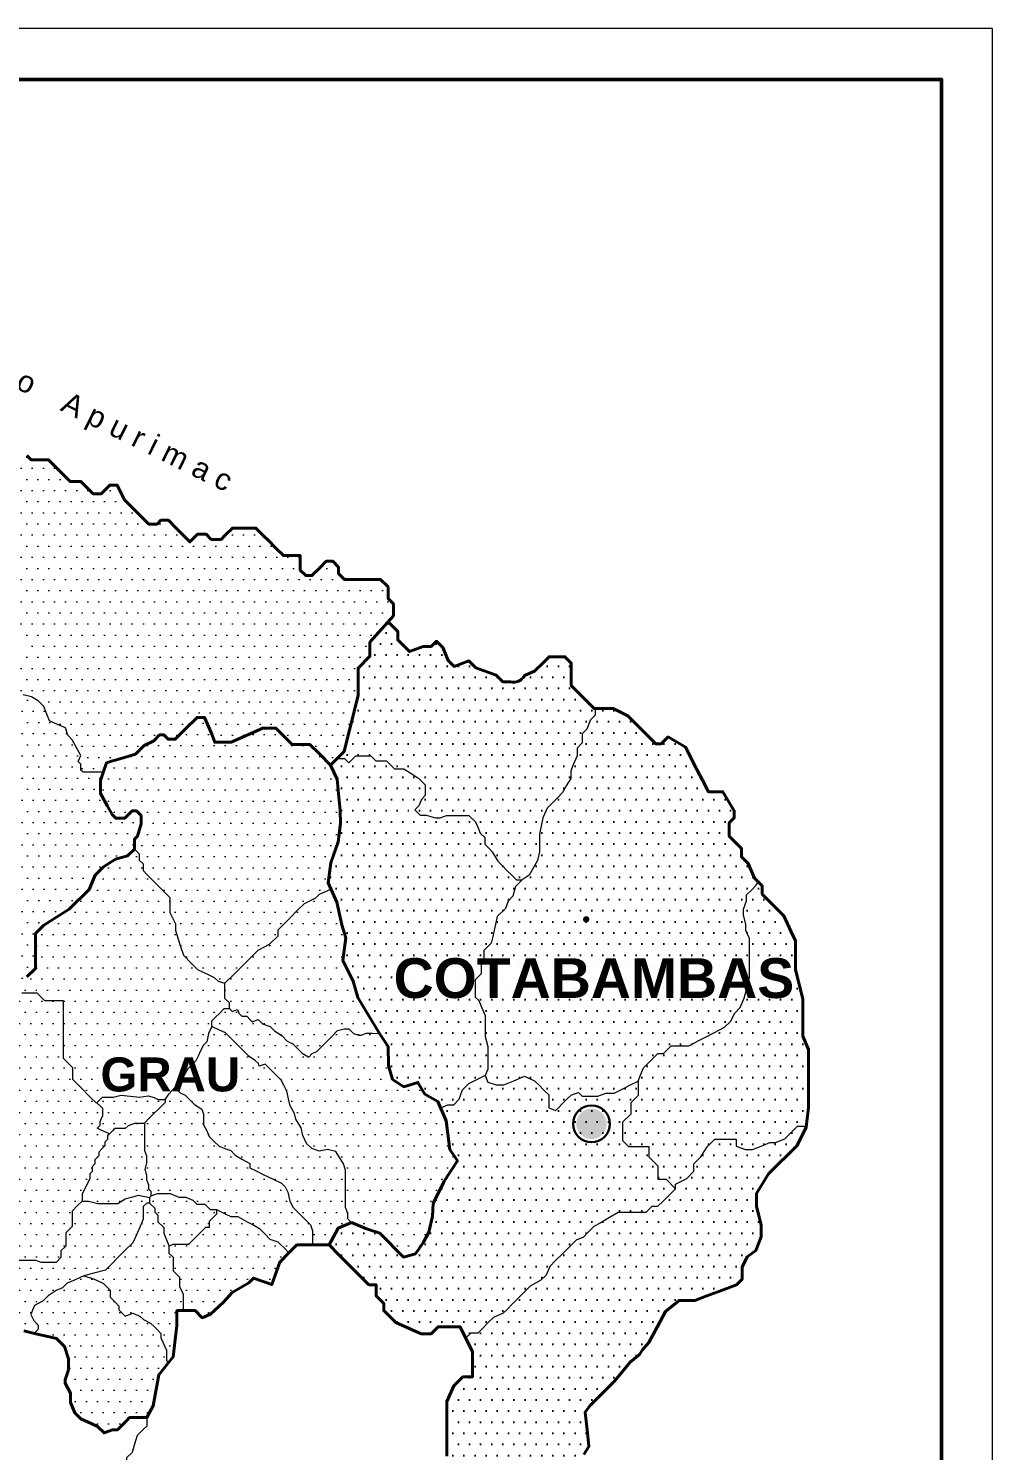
# Model space of a CAD drawing. Header units: metres. Extents: x 728653 to 730306, y 8491233 to 8491524.
# Drawn here: x 730200.98 to 730223.82, y 8491482.98 to 8491516.64 of the extents above; entities that cross this region are included whole.
import ezdxf

# ---------------------------------------------------------------- set-up
doc = ezdxf.new("R2010")
doc.units = ezdxf.units.M
doc.layers.add('05', color=5, linetype='Continuous')
doc.layers.add('POSTE', color=7, linetype='Continuous')
for name, color, linetype, lineweight in [('5', 3, 'Continuous', 40), ('Cap Prov', 94, 'Continuous', 18), ('Distrito', 212, 'Continuous', 25), ('Eléctricas', 30, 'Continuous', 20), ('GRILLAS', 250, 'Continuous', 0), ('MARCOS', 7, 'Continuous', 40), ('N-Ciudades', 10, 'Continuous', 18), ('PLUMA 2', 121, 'Continuous', 20), ('Sheet', 7, 'Continuous', 50)]:
    doc.layers.add(name, color=color, linetype=linetype, lineweight=lineweight)
doc.styles.get("Standard").update_dxf_attribs({"font": 'arial.ttf'})

msp = doc.modelspace()

# ---------------------------------------------------------------- hatches: boundary and pattern name
msp.add_hatch(color=256).paths.add_polyline_path([(730214.269, 8491495.552, 1), (730214.117, 8491495.552, 1)])
at = {"layer": '05'}
h = msp.add_hatch(dxfattribs=at)
h.set_pattern_fill('DOTS', color=256, scale=0.165786, style=0)
h.set_pattern_definition([(0, (4499.15535, 89880.109), (0.13159295927, 0.263185918539), [0, -0.263185918539])])
h.paths.add_polyline_path([(730219.049, 8491495.258), (730218.879, 8491495.634), (730218.561, 8491495.952), (730218.363, 8491496.149), (730218.363, 8491496.344), (730218.18, 8491496.528), (730218.033, 8491496.872), (730217.875, 8491497.03), (730217.875, 8491497.226), (730217.582, 8491497.518), (730217.582, 8491497.836), (730217.699, 8491497.953), (730217.699, 8491498.12), (730217.432, 8491498.572), (730217.088, 8491498.572), (730216.95, 8491498.843), (730216.818, 8491499.1), (730216.551, 8491499.624), (730216.138, 8491499.869), (730215.971, 8491499.702), (730215.848, 8491499.702), (730215.653, 8491499.897), (730215.374, 8491500.175), (730215.179, 8491500.37), (730214.833, 8491500.538), (730214.655, 8491500.538), (730214.388, 8491500.538), (730214.21, 8491500.717), (730214.037, 8491500.889), (730213.843, 8491501.083), (730213.843, 8491501.31), (730213.843, 8491501.616), (730213.693, 8491501.765), (730213.503, 8491501.765), (730213.315, 8491501.765), (730213.181, 8491501.632), (730212.975, 8491501.425), (730212.734, 8491501.321, -0.372899), (730212.399, 8491501.176), (730212.221, 8491501.176), (730212.065, 8491501.332), (730211.58, 8491501.505), (730211.418, 8491501.666), (730211.067, 8491501.538), (730210.927, 8491501.677), (730210.799, 8491501.984), (730210.649, 8491502.134), (730210.526, 8491502.012), (730210.336, 8491502.012), (730210.01, 8491501.89), (730209.873, 8491502.027), (730209.732, 8491502.168), (730209.732, 8491502.366), (730209.504, 8491502.594), (730209.074, 8491502.11), (730209.074, 8491501.776), (730208.795, 8491501.498), (730208.795, 8491500.858), (730208.46, 8491499.521), (730208.14, 8491499.201), (730208.3, 8491498.868), (730208.318, 8491498.604), (730208.367, 8491498.13), (730208.373, 8491497.819), (730208.324, 8491497.388), (730208.149, 8491496.886), (730208.084, 8491496.412), (730208.287, 8491495.957), (730208.406, 8491495.42), (730208.505, 8491495.109), (730208.433, 8491494.576), (730208.679, 8491494.083), (730208.784, 8491493.698), (730209.02, 8491493.303), (730209.298, 8491492.85), (730209.502, 8491492.539), (730209.514, 8491492.087), (730209.609, 8491491.761), (730209.872, 8491491.588), (730210.21, 8491491.69), (730210.373, 8491491.414), (730210.677, 8491491.236), (730210.877, 8491490.784), (730210.969, 8491490.103), (730211.144, 8491489.836), (730210.829, 8491489.351), (730210.572, 8491488.826), (730210.554, 8491488.525), (730210.47, 8491488.147), (730210.344, 8491487.907), (730210.151, 8491487.633), (730209.869, 8491487.555), (730209.306, 8491488.118), (730208.996, 8491488.224), (730208.639, 8491488.37), (730208.322, 8491488.242), (730208.104, 8491487.845), (730208.339, 8491487.61), (730208.504, 8491487.445), (730208.782, 8491487.167), (730208.921, 8491487.027), (730209.048, 8491486.901), (730209.219, 8491486.901), (730209.219, 8491486.641), (730209.403, 8491486.458), (730209.403, 8491486.287), (730209.685, 8491486.005), (730210.056, 8491485.844), (730210.29, 8491485.742), (730210.524, 8491485.742), (730210.69, 8491485.907), (730210.968, 8491485.907), (730211.209, 8491485.907), (730211.5, 8491485.312), (730211.5, 8491484.869), (730211.5, 8491484.717), (730211.272, 8491484.717), (730211.063, 8491484.508), (730210.892, 8491484.135), (730210.892, 8491483.502), (730210.892, 8491483.097), (730210.892, 8491482.844), (730210.892, 8491482.439), (730211.044, 8491482.033), (730211.059, 8491481.506), (730211.319, 8491481.917), (730211.454, 8491482.005), (730211.679, 8491482.005), (730211.878, 8491481.806), (730212.125, 8491481.806), (730212.301, 8491481.869), (730212.696, 8491481.914), (730212.938, 8491482.175), (730212.703, 8491482.303), (730212.786, 8491482.504), (730213.048, 8491482.66), (730213.361, 8491482.66), (730213.651, 8491482.776), (730214.036, 8491482.776), (730214.143, 8491482.883), (730214.261, 8491483.072), (730214.224, 8491483.392), (730214.168, 8491483.882), (730214.282, 8491484.032), (730214.45, 8491484.199), (730214.645, 8491484.394), (730214.868, 8491484.617), (730215.232, 8491485.068), (730215.458, 8491485.252), (730215.526, 8491485.361), (730215.682, 8491485.534), (730215.882, 8491485.91), (730216.07, 8491486.267), (730216.395, 8491486.53), (730216.765, 8491486.53), (730217.051, 8491486.637), (730217.399, 8491486.767), (730217.756, 8491486.901), (730217.89, 8491487.035), (730217.89, 8491487.313), (730218.01, 8491487.558), (730218.213, 8491487.714), (730218.336, 8491488.037), (730218.336, 8491488.312), (730218.224, 8491488.758), (730218.224, 8491489.058), (730218.514, 8491489.526), (730219.188, 8491490.2), (730219.405, 8491490.63), (730219.462, 8491491.097), (730219.462, 8491491.465), (730219.462, 8491491.766), (730219.462, 8491492.145), (730219.462, 8491492.468), (730219.328, 8491492.785), (730219.328, 8491493.03), (730219.328, 8491493.309), (730219.328, 8491493.665), (730219.148, 8491494.356), (730219.148, 8491494.757), (730219.148, 8491495.04)])
at = {"layer": '5', "lineweight": 30}
msp.add_hatch(color=256, dxfattribs=at).paths.add_polyline_path([(730214.679, 8491490.711, 1), (730213.958, 8491490.711, 1)])
at = {"layer": 'Distrito', "linetype": 'Continuous', "lineweight": 5}
h = msp.add_hatch(dxfattribs=at)
h.set_pattern_fill('DOTS', color=256, scale=0.165786, style=0)
h.set_pattern_definition([(0, (-94992.7475, 47144.2044), (0.13159295927, 0.263185918539), [0, -0.263185918539])])
h.paths.add_polyline_path([(730209.5, 8491492.54), (730209.296, 8491492.851), (730209.019, 8491493.305), (730208.782, 8491493.7), (730208.677, 8491494.085), (730208.431, 8491494.577), (730208.503, 8491495.111), (730208.404, 8491495.422), (730208.285, 8491495.959), (730208.082, 8491496.414), (730208.148, 8491496.888), (730208.323, 8491497.39), (730208.371, 8491497.821), (730208.365, 8491498.132), (730208.317, 8491498.606), (730208.299, 8491498.87), (730208.138, 8491499.203), (730207.874, 8491499.467), (730207.651, 8491499.69), (730207.232, 8491499.69), (730206.843, 8491500.08), (730206.536, 8491500.08), (730205.783, 8491499.746), (730205.393, 8491499.746), (730205.325, 8491499.939), (730205.223, 8491500.17), (730205.15, 8491500.334), (730204.977, 8491500.334), (730204.888, 8491500.245), (730204.783, 8491500.14), (730204.667, 8491500.024), (730204.554, 8491499.911), (730204.459, 8491499.816), (730204.295, 8491499.816), (730204.193, 8491499.918), (730204.09, 8491499.918), (730203.951, 8491499.779), (730203.722, 8491499.666), (730203.589, 8491499.533), (730203.521, 8491499.465), (730203.122, 8491499.346), (730202.953, 8491499.295), (730202.833, 8491499.26), (730202.754, 8491499.032), (730202.687, 8491498.841), (730202.687, 8491498.699), (730202.687, 8491498.535), (730202.856, 8491498.231), (730202.966, 8491498.032), (730203.05, 8491497.948), (730203.17, 8491497.948), (730203.265, 8491497.948), (730203.352, 8491498.035), (730203.437, 8491498.12), (730203.545, 8491498.12), (730203.649, 8491498.015), (730203.649, 8491497.815), (730203.565, 8491497.522), (730203.494, 8491497.451), (730203.494, 8491497.311), (730203.494, 8491497.216), (730203.332, 8491497.054), (730203.047, 8491496.977), (730202.76, 8491496.8), (730202.559, 8491496.599), (730202.419, 8491496.262), (730201.95, 8491495.792), (730201.347, 8491495.42), (730201.15, 8491495.222), (730201.15, 8491494.963), (730201.15, 8491494.65), (730201.15, 8491494.391), (730200.949, 8491494.19), (730200.7, 8491493.941), (730200.406, 8491493.784), (730200.222, 8491493.6), (730200.086, 8491493.464), (730199.804, 8491493.182), (730199.607, 8491492.758), (730199.403, 8491492.118), (730199.342, 8491491.929), (730199.342, 8491491.518), (730199.342, 8491491.218), (730199.342, 8491491.034), (730199.342, 8491490.898), (730199.164, 8491490.72), (730198.658, 8491490.477), (730198.194, 8491490.334), (730198.053, 8491490.291), (730197.914, 8491490.152), (730197.914, 8491489.926), (730197.802, 8491489.814), (730197.631, 8491489.643), (730197.362, 8491489.524), (730197.313, 8491489.397), (730197.236, 8491489.162), (730197.167, 8491488.877), (730197.043, 8491488.746), (730196.86, 8491488.587), (730196.86, 8491488.352), (730196.96, 8491488.052), (730196.96, 8491487.843), (730196.96, 8491487.672), (730197.062, 8491487.57), (730197.253, 8491487.495), (730197.365, 8491487.383), (730197.444, 8491487.195), (730197.362, 8491487.005), (730197.279, 8491486.811), (730197.205, 8491486.638), (730197.156, 8491486.524), (730197.156, 8491486.351), (730197.369, 8491486.255), (730197.481, 8491486.143), (730197.567, 8491485.826), (730197.567, 8491485.622), (730197.741, 8491485.448), (730197.853, 8491485.335), (730198.065, 8491485.335), (730198.16, 8491485.24), (730198.228, 8491485.172), (730198.348, 8491485.291), (730198.423, 8491485.366), (730198.423, 8491485.492), (730198.499, 8491485.569), (730198.699, 8491485.485), (730198.869, 8491485.315), (730199.163, 8491485.185), (730199.377, 8491485.091), (730199.538, 8491485.091), (730199.606, 8491485.022), (730199.722, 8491485.022), (730199.899, 8491485.097), (730200.029, 8491485.329), (730200.244, 8491485.543), (730200.434, 8491485.734), (730200.554, 8491485.853), (730200.697, 8491485.853), (730200.769, 8491485.925), (730200.875, 8491485.925), (730200.875, 8491485.812), (730201.188, 8491485.737), (730201.407, 8491485.685), (730201.648, 8491485.628), (730201.837, 8491485.438), (730201.932, 8491485.154), (730201.932, 8491484.888), (730201.85, 8491484.657), (730201.85, 8491484.575), (730201.98, 8491484.336), (730201.98, 8491484.118), (730202.082, 8491483.873), (730202.222, 8491483.733), (730202.464, 8491483.621), (730202.621, 8491483.548), (730202.772, 8491483.397), (730202.976, 8491483.471), (730203.092, 8491483.471), (730203.218, 8491483.597), (730203.303, 8491483.682), (730203.378, 8491483.757), (730203.63, 8491483.757), (730203.787, 8491483.757), (730203.938, 8491484.04), (730204.07, 8491484.769), (730204.413, 8491485.199), (730204.499, 8491485.936), (730204.499, 8491486.292), (730204.93, 8491486.292), (730205.099, 8491486.123), (730205.297, 8491486.205), (730205.601, 8491486.487), (730205.81, 8491486.718), (730206.202, 8491486.947), (730206.316, 8491487.061), (730206.747, 8491486.909), (730206.825, 8491487.132), (730206.933, 8491487.438), (730207.152, 8491487.656), (730207.342, 8491487.846), (730207.583, 8491487.846), (730207.887, 8491487.846), (730208.103, 8491487.846), (730208.32, 8491488.243), (730208.637, 8491488.372), (730208.994, 8491488.225), (730209.304, 8491488.12), (730209.867, 8491487.557), (730210.149, 8491487.634), (730210.342, 8491487.908), (730210.468, 8491488.149), (730210.553, 8491488.527), (730210.57, 8491488.828), (730210.828, 8491489.352), (730211.142, 8491489.837), (730210.967, 8491490.104), (730210.875, 8491490.785), (730210.676, 8491491.238), (730210.371, 8491491.416), (730210.208, 8491491.692), (730209.871, 8491491.59), (730209.607, 8491491.763), (730209.512, 8491492.089)])
at = {"layer": 'Eléctricas', "linetype": 'Continuous', "lineweight": 0}
h = msp.add_hatch(dxfattribs=at)
h.set_pattern_fill('DOTS', color=256, scale=0.165786, style=0)
h.set_pattern_definition([(0, (713459.688, 8487254.46058), (0.1315929593, 0.2631859185), [0, -0.2631859185])])
h.paths.add_polyline_path([(730200.929, 8491502.423), (730200.929, 8491502.152), (730200.929, 8491501.859), (730200.673, 8491501.604), (730200.47, 8491501.4), (730200.47, 8491501.161), (730200.47, 8491500.924), (730200.531, 8491500.924), (730200.726, 8491500.865), (730200.858, 8491500.865), (730201.06, 8491500.82), (730201.212, 8491500.725), (730201.35, 8491500.588), (730201.419, 8491500.411), (730201.482, 8491500.249), (730201.673, 8491500.168), (730201.86, 8491500.088), (730201.914, 8491499.909), (730202.023, 8491499.799), (730202.139, 8491499.587), (730202.226, 8491499.427), (730202.164, 8491499.289), (730202.226, 8491499.226), (730202.226, 8491499.084), (730202.278, 8491499.032), (730202.421, 8491499.032), (730202.574, 8491499.032), (730202.754, 8491499.032), (730202.833, 8491499.26), (730202.953, 8491499.295), (730203.122, 8491499.346), (730203.521, 8491499.465), (730203.589, 8491499.533), (730203.722, 8491499.666), (730203.951, 8491499.779), (730204.09, 8491499.918), (730204.193, 8491499.918), (730204.295, 8491499.816), (730204.459, 8491499.816), (730204.554, 8491499.911), (730204.667, 8491500.024), (730204.783, 8491500.14), (730204.888, 8491500.245), (730204.977, 8491500.334), (730205.15, 8491500.334), (730205.223, 8491500.17), (730205.325, 8491499.939), (730205.393, 8491499.746), (730205.783, 8491499.746), (730206.536, 8491500.08), (730206.843, 8491500.08), (730207.232, 8491499.69), (730207.651, 8491499.69), (730207.874, 8491499.467), (730208.138, 8491499.203), (730208.459, 8491499.523), (730208.793, 8491500.859), (730208.793, 8491501.499), (730209.072, 8491501.778), (730209.072, 8491502.112), (730209.529, 8491502.569), (730209.504, 8491502.594), (730209.628, 8491502.738), (730209.628, 8491503.023), (730209.501, 8491503.15), (730209.501, 8491503.42), (730209.32, 8491503.6), (730208.996, 8491503.6), (730208.751, 8491503.6), (730208.466, 8491503.6), (730208.326, 8491503.74), (730208.326, 8491503.891), (730208.19, 8491504.028), (730208.039, 8491504.028), (730207.883, 8491503.872), (730207.699, 8491503.688), (730207.554, 8491503.688), (730207.42, 8491503.821), (730207.42, 8491504.022), (730207.42, 8491504.161), (730207.242, 8491504.161), (730207.024, 8491504.161), (730206.846, 8491504.339), (730206.667, 8491504.518), (730206.545, 8491504.64), (730206.372, 8491504.813), (730206.082, 8491504.813), (730205.814, 8491504.813), (730205.653, 8491504.652), (730205.547, 8491504.546), (730205.312, 8491504.546), (730205.19, 8491504.668), (730204.989, 8491504.668), (730204.809, 8491504.488), (730204.658, 8491504.639), (730204.491, 8491504.806), (730204.298, 8491505), (730204.122, 8491505), (730204.03, 8491504.907), (730203.835, 8491504.907), (730203.712, 8491505.03), (730203.556, 8491505.186), (730203.433, 8491505.309), (730203.261, 8491505.481), (730203.082, 8491505.833), (730202.909, 8491505.833), (730202.703, 8491505.628), (730202.515, 8491505.628), (730202.224, 8491505.919), (730201.972, 8491505.919), (730201.459, 8491506.432), (730201.292, 8491506.432), (730201.046, 8491506.432), (730200.946, 8491506.532), (730200.656, 8491506.532), (730200.656, 8491506.677), (730200.622, 8491506.71), (730200.622, 8491506.628), (730200.54, 8491506.628), (730200.431, 8491506.519), (730200.314, 8491506.402), (730200.226, 8491506.314), (730200.152, 8491506.149), (730200.26, 8491506.04), (730200.334, 8491505.966), (730200.334, 8491505.801), (730200.334, 8491505.681), (730200.2, 8491505.547), (730200.077, 8491505.425), (730199.878, 8491505.334), (730199.747, 8491505.202), (730199.632, 8491505.088), (730199.478, 8491505.026), (730199.327, 8491504.875), (730199.187, 8491504.735), (730199.01, 8491504.661), (730198.879, 8491504.53), (730198.785, 8491504.372), (730198.785, 8491504.273), (730198.834, 8491504.224), (730198.834, 8491504.116), (730198.834, 8491503.985), (730198.834, 8491503.913), (730198.998, 8491503.856), (730199.136, 8491503.808), (730199.364, 8491503.728), (730199.364, 8491503.599), (730199.564, 8491503.399), (730199.564, 8491503.176), (730199.838, 8491503.176), (730200.06, 8491502.954), (730200.399, 8491502.954), (730200.567, 8491502.786), (730200.767, 8491502.586)])
h.paths.add_polyline_path([(730198.688, 8491502.461), (730202.342, 8491502.461), (730202.342, 8491501.679), (730198.688, 8491501.679)], flags=9)
h = msp.add_hatch(dxfattribs=at)
h.set_pattern_fill('DOTS', color=256, scale=0.165786, style=0)
h.set_pattern_definition([(0, (720030.67172, 8488844.66672), (0.131592959, 0.2631859185), [0, -0.2631859185])])
h.paths.add_polyline_path([(730196.401, 8491492.702), (730196.331, 8491492.632), (730196.331, 8491492.573), (730196.244, 8491492.425), (730196.146, 8491492.259), (730196.071, 8491492.026), (730195.949, 8491491.838), (730195.824, 8491491.713), (730195.646, 8491491.536), (730195.483, 8491491.466), (730195.349, 8491491.333), (730195.208, 8491491.245), (730195.082, 8491491.12), (730194.968, 8491491.005), (730194.877, 8491490.915), (730194.787, 8491490.755), (730194.693, 8491490.606), (730194.654, 8491490.432), (730194.588, 8491490.307), (730194.515, 8491490.125), (730194.432, 8491489.982), (730194.383, 8491489.843), (730194.251, 8491489.711), (730194.233, 8491489.557), (730194.403, 8491489.486), (730194.73, 8491489.089), (730195.303, 8491488.736), (730195.724, 8491488.729), (730196.054, 8491488.916), (730196.426, 8491488.69), (730197.05, 8491488.754), (730197.167, 8491488.877), (730197.236, 8491489.162), (730197.313, 8491489.397), (730197.362, 8491489.524), (730197.631, 8491489.643), (730197.802, 8491489.814), (730197.914, 8491489.926), (730197.914, 8491490.152), (730198.053, 8491490.291), (730198.194, 8491490.334), (730198.658, 8491490.477), (730199.164, 8491490.72), (730199.342, 8491490.898), (730199.342, 8491491.034), (730199.342, 8491491.218), (730199.342, 8491491.518), (730199.342, 8491491.929), (730199.403, 8491492.118), (730199.607, 8491492.758), (730199.804, 8491493.182), (730200.086, 8491493.464), (730200.222, 8491493.6), (730200.406, 8491493.784), (730200.7, 8491493.941), (730200.822, 8491494.063), (730200.76, 8491494.126), (730200.685, 8491494.201), (730200.625, 8491494.345), (730200.539, 8491494.553), (730200.381, 8491494.712), (730200.306, 8491494.949), (730200.202, 8491495.053), (730200.123, 8491495.26), (730200.123, 8491495.449), (730200.06, 8491495.638), (730200.003, 8491495.809), (730199.868, 8491495.859), (730199.734, 8491495.859), (730199.576, 8491495.859), (730199.37, 8491495.859), (730199.258, 8491495.748), (730199.104, 8491495.748), (730199.043, 8491495.876), (730198.982, 8491496.1), (730198.982, 8491496.299), (730198.925, 8491496.461), (730198.851, 8491496.534), (730198.734, 8491496.652), (730198.587, 8491496.652), (730198.396, 8491496.726), (730198.294, 8491496.884), (730198.159, 8491497.093), (730198.005, 8491497.186), (730197.907, 8491497.352), (730197.846, 8491497.413), (730197.708, 8491497.45), (730197.513, 8491497.503), (730197.277, 8491497.503), (730197.065, 8491497.503), (730196.952, 8491497.503), (730196.74, 8491497.503), (730196.598, 8491497.56), (730196.553, 8491497.605), (730196.484, 8491497.771), (730196.383, 8491497.873), (730196.334, 8491498.011), (730196.289, 8491498.137), (730196.207, 8491498.218), (730196.153, 8491498.338), (730196.092, 8491498.399), (730196.008, 8491498.482), (730196.008, 8491498.539), (730195.887, 8491498.66), (730195.793, 8491498.566), (730195.665, 8491498.437), (730195.504, 8491498.344), (730195.464, 8491498.304), (730195.374, 8491498.214), (730195.313, 8491498.083), (730195.198, 8491497.969), (730195.132, 8491497.849), (730195.052, 8491497.769), (730195.052, 8491497.654), (730195.01, 8491497.525), (730195.01, 8491497.393), (730194.919, 8491497.303), (730194.919, 8491497.167), (730194.881, 8491497.028), (730194.794, 8491496.875), (730194.794, 8491496.736), (730194.718, 8491496.587), (730194.578, 8491496.538), (730194.394, 8491496.497), (730194.15, 8491496.551), (730194.004, 8491496.551), (730193.826, 8491496.495), (730193.717, 8491496.386), (730193.666, 8491496.21), (730193.743, 8491496.133), (730193.743, 8491496.046), (730193.826, 8491495.963), (730193.922, 8491495.867), (730193.969, 8491495.716), (730194.056, 8491495.573), (730194.167, 8491495.462), (730194.285, 8491495.344), (730194.414, 8491495.215), (730194.497, 8491495.076), (730194.581, 8491494.938), (730194.686, 8491494.751), (730194.778, 8491494.585), (730194.865, 8491494.43), (730194.865, 8491494.271), (730194.95, 8491494.09), (730195.131, 8491493.986), (730195.253, 8491493.864), (730195.392, 8491493.788), (730195.519, 8491493.718), (730195.646, 8491493.68), (730195.698, 8491493.539), (730195.746, 8491493.412), (730195.853, 8491493.305), (730195.853, 8491493.202), (730195.929, 8491493.127), (730196.025, 8491492.976), (730196.121, 8491492.881), (730196.3, 8491492.803)])
h.paths.add_polyline_path([(730199.868, 8491495.859), (730200.003, 8491495.809), (730200.06, 8491495.638), (730200.123, 8491495.449), (730200.123, 8491495.26), (730200.202, 8491495.053), (730200.306, 8491494.949), (730200.381, 8491494.712), (730200.539, 8491494.553), (730200.625, 8491494.345), (730200.685, 8491494.201), (730200.76, 8491494.126), (730200.822, 8491494.063), (730200.949, 8491494.19), (730201.15, 8491494.391), (730201.15, 8491494.65), (730201.15, 8491494.963), (730201.15, 8491495.222), (730201.347, 8491495.42), (730201.95, 8491495.792), (730202.419, 8491496.262), (730202.559, 8491496.599), (730202.76, 8491496.8), (730203.047, 8491496.977), (730203.332, 8491497.054), (730203.494, 8491497.216), (730203.494, 8491497.311), (730203.494, 8491497.451), (730203.565, 8491497.522), (730203.649, 8491497.815), (730203.649, 8491498.015), (730203.545, 8491498.12), (730203.437, 8491498.12), (730203.352, 8491498.035), (730203.265, 8491497.948), (730203.17, 8491497.948), (730203.05, 8491497.948), (730202.966, 8491498.032), (730202.856, 8491498.231), (730202.687, 8491498.535), (730202.687, 8491498.699), (730202.687, 8491498.841), (730202.754, 8491499.032), (730202.574, 8491499.032), (730202.421, 8491499.032), (730202.278, 8491499.032), (730202.226, 8491499.084), (730202.226, 8491499.226), (730202.164, 8491499.289), (730202.226, 8491499.427), (730202.139, 8491499.587), (730202.023, 8491499.799), (730201.914, 8491499.909), (730201.86, 8491500.088), (730201.673, 8491500.168), (730201.482, 8491500.249), (730201.419, 8491500.411), (730201.35, 8491500.588), (730201.212, 8491500.725), (730201.06, 8491500.82), (730200.858, 8491500.865), (730200.726, 8491500.865), (730200.531, 8491500.924), (730200.409, 8491500.924), (730200.294, 8491500.886), (730200.193, 8491500.844), (730200.092, 8491500.844), (730200.045, 8491500.891), (730200.045, 8491500.972), (730200.045, 8491501.011), (730199.95, 8491501.011), (730199.899, 8491500.96), (730199.852, 8491500.837), (730199.792, 8491500.776), (730199.665, 8491500.776), (730199.484, 8491500.726), (730199.282, 8491500.67), (730199.096, 8491500.618), (730198.85, 8491500.618), (730198.623, 8491500.618), (730198.345, 8491500.676), (730198.191, 8491500.777), (730197.889, 8491500.815), (730197.649, 8491500.941), (730197.461, 8491501.038), (730197.189, 8491501.08), (730196.97, 8491501.118), (730196.82, 8491501.069), (730196.626, 8491501.006), (730196.504, 8491500.819), (730196.394, 8491500.709), (730196.394, 8491500.537), (730196.394, 8491500.376), (730196.35, 8491500.157), (730196.323, 8491500.024), (730196.28, 8491499.811), (730196.28, 8491499.621), (730196.207, 8491499.441), (730196.139, 8491499.272), (730196.079, 8491499.138), (730196.002, 8491498.97), (730196.002, 8491498.775), (730195.887, 8491498.66), (730196.008, 8491498.539), (730196.008, 8491498.482), (730196.092, 8491498.399), (730196.153, 8491498.338), (730196.207, 8491498.218), (730196.289, 8491498.137), (730196.334, 8491498.011), (730196.383, 8491497.873), (730196.484, 8491497.771), (730196.553, 8491497.605), (730196.598, 8491497.56), (730196.74, 8491497.503), (730196.952, 8491497.503), (730197.065, 8491497.503), (730197.277, 8491497.503), (730197.513, 8491497.503), (730197.708, 8491497.45), (730197.846, 8491497.413), (730197.907, 8491497.352), (730198.005, 8491497.186), (730198.159, 8491497.093), (730198.294, 8491496.884), (730198.396, 8491496.726), (730198.587, 8491496.652), (730198.734, 8491496.652), (730198.851, 8491496.534), (730198.925, 8491496.461), (730198.982, 8491496.299), (730198.982, 8491496.1), (730199.043, 8491495.876), (730199.104, 8491495.748), (730199.258, 8491495.748), (730199.37, 8491495.859), (730199.576, 8491495.859), (730199.734, 8491495.859)])
h.paths.add_polyline_path([(730195.253, 8491493.864), (730195.131, 8491493.986), (730194.95, 8491494.09), (730194.865, 8491494.271), (730194.865, 8491494.43), (730194.778, 8491494.585), (730194.686, 8491494.751), (730194.581, 8491494.938), (730194.497, 8491495.076), (730194.414, 8491495.215), (730194.285, 8491495.344), (730194.167, 8491495.462), (730194.056, 8491495.573), (730193.969, 8491495.716), (730193.922, 8491495.867), (730193.826, 8491495.963), (730193.743, 8491496.046), (730193.743, 8491496.133), (730193.666, 8491496.21), (730193.618, 8491496.044), (730193.505, 8491495.93), (730193.43, 8491495.804), (730193.29, 8491495.664), (730193.21, 8491495.584), (730193.113, 8491495.487), (730193.007, 8491495.381), (730193.042, 8491495.334), (730193.173, 8491494.702), (730193.173, 8491493.953), (730193.027, 8491493.443), (730193.613, 8491492.774), (730193.563, 8491492.298), (730193.653, 8491491.723), (730193.508, 8491491.345), (730193.463, 8491490.835), (730194.063, 8491489.628), (730194.233, 8491489.557), (730194.251, 8491489.711), (730194.383, 8491489.843), (730194.432, 8491489.982), (730194.515, 8491490.125), (730194.588, 8491490.307), (730194.654, 8491490.432), (730194.693, 8491490.606), (730194.787, 8491490.755), (730194.877, 8491490.915), (730194.968, 8491491.005), (730195.082, 8491491.12), (730195.208, 8491491.245), (730195.349, 8491491.333), (730195.483, 8491491.466), (730195.646, 8491491.536), (730195.824, 8491491.713), (730195.949, 8491491.838), (730196.071, 8491492.026), (730196.146, 8491492.259), (730196.244, 8491492.425), (730196.331, 8491492.573), (730196.331, 8491492.632), (730196.401, 8491492.702), (730196.3, 8491492.803), (730196.121, 8491492.881), (730196.025, 8491492.976), (730195.929, 8491493.127), (730195.853, 8491493.202), (730195.853, 8491493.305), (730195.746, 8491493.412), (730195.698, 8491493.539), (730195.646, 8491493.68), (730195.519, 8491493.718), (730195.392, 8491493.788)])
h.paths.add_polyline_path([(730193.822, 8491493.108), (730197.357, 8491493.108), (730197.357, 8491492.294), (730193.822, 8491492.294)], flags=24)
h.paths.add_polyline_path([(730197.205, 8491494.497), (730199.131, 8491494.497), (730199.131, 8491493.683), (730197.205, 8491493.683)], flags=24)
h.paths.add_polyline_path([(730192.881, 8491499.098), (730196.147, 8491499.098), (730196.147, 8491498.293), (730192.881, 8491498.293)], flags=9)
h.paths.add_polyline_path([(730195.309, 8491500.271), (730201.325, 8491500.271), (730201.325, 8491499.038), (730195.309, 8491499.038)], flags=9)
h.paths.add_polyline_path([(730198.475, 8491499.126), (730202.197, 8491499.126), (730202.197, 8491498.321), (730198.475, 8491498.321)], flags=24)
h.paths.add_polyline_path([(730190.061, 8491493.871), (730194.254, 8491493.871), (730194.254, 8491492.919), (730190.061, 8491492.919)], flags=9)

# ---------------------------------------------------------------- linework, layer by layer
at = {"layer": '5', "lineweight": 30}
msp.add_circle((730214.319, 8491490.711), 0.434, dxfattribs=at)
at = {"layer": 'Cap Prov', "color": 0, "lineweight": 40}
for p, q in [((730208.148, 8491496.888), (730208.148, 8491496.888)), ((730209.871, 8491491.59), (730209.871, 8491491.59)), ((730208.502, 8491487.447), (730208.502, 8491487.447)), ((730209.867, 8491487.557), (730209.867, 8491487.557))]:
    msp.add_line(p, q, dxfattribs=at)
at = {"layer": 'Cap Prov', "color": 7, "lineweight": 40}
for points in [[(730200.95, 8491494.188), (730201.152, 8491494.389), (730201.152, 8491494.648), (730201.152, 8491494.961), (730201.152, 8491495.22), (730201.349, 8491495.418), (730201.952, 8491495.79), (730202.421, 8491496.26), (730202.561, 8491496.597), (730202.762, 8491496.798), (730203.049, 8491496.975), (730203.333, 8491497.052), (730203.495, 8491497.214), (730203.495, 8491497.309), (730203.495, 8491497.449), (730203.567, 8491497.52), (730203.651, 8491497.813), (730203.651, 8491498.014), (730203.546, 8491498.118), (730203.439, 8491498.118), (730203.354, 8491498.033), (730203.267, 8491497.946), (730203.171, 8491497.946), (730203.052, 8491497.946), (730202.968, 8491498.03), (730202.858, 8491498.229), (730202.689, 8491498.533), (730202.689, 8491498.697), (730202.689, 8491498.839), (730202.755, 8491499.031), (730202.834, 8491499.258), (730202.955, 8491499.294), (730203.124, 8491499.344), (730203.523, 8491499.463), (730203.591, 8491499.531), (730203.724, 8491499.664), (730203.952, 8491499.777), (730204.092, 8491499.917), (730204.194, 8491499.917), (730204.297, 8491499.814), (730204.46, 8491499.814), (730204.556, 8491499.91), (730204.668, 8491500.022), (730204.784, 8491500.138), (730204.89, 8491500.244), (730204.979, 8491500.333), (730205.152, 8491500.333), (730205.224, 8491500.169), (730205.327, 8491499.937), (730205.395, 8491499.744), (730205.785, 8491499.744), (730206.538, 8491500.078), (730206.844, 8491500.078), (730207.234, 8491499.688), (730207.652, 8491499.688), (730207.875, 8491499.466), (730208.138, 8491499.203), (730208.459, 8491499.523), (730208.793, 8491500.859), (730208.793, 8491501.499), (730209.072, 8491501.778), (730209.072, 8491502.112), (730209.628, 8491502.738), (730209.628, 8491503.023), (730209.501, 8491503.15), (730209.501, 8491503.42), (730209.32, 8491503.6), (730208.996, 8491503.6), (730208.751, 8491503.6), (730208.466, 8491503.6), (730208.326, 8491503.74), (730208.326, 8491503.891), (730208.19, 8491504.028), (730208.039, 8491504.028), (730207.883, 8491503.872), (730207.699, 8491503.688), (730207.554, 8491503.688), (730207.42, 8491503.821), (730207.42, 8491504.022), (730207.42, 8491504.161), (730207.242, 8491504.161), (730207.024, 8491504.161), (730206.846, 8491504.339), (730206.667, 8491504.518), (730206.545, 8491504.64), (730206.372, 8491504.813), (730206.082, 8491504.813), (730205.814, 8491504.813), (730205.653, 8491504.652), (730205.547, 8491504.546), (730205.312, 8491504.546), (730205.19, 8491504.668), (730204.989, 8491504.668), (730204.809, 8491504.488), (730204.658, 8491504.639), (730204.491, 8491504.806), (730204.298, 8491505), (730204.122, 8491505), (730204.03, 8491504.907), (730203.835, 8491504.907), (730203.712, 8491505.03), (730203.556, 8491505.186), (730203.433, 8491505.309), (730203.261, 8491505.481), (730203.082, 8491505.833), (730202.909, 8491505.833), (730202.703, 8491505.628), (730202.515, 8491505.628), (730202.224, 8491505.919), (730201.972, 8491505.919), (730201.459, 8491506.432), (730201.292, 8491506.432), (730201.046, 8491506.432), (730200.946, 8491506.532)], [(730210.89, 8491482.845), (730210.89, 8491483.099), (730210.89, 8491483.504), (730210.89, 8491484.137), (730211.061, 8491484.51), (730211.27, 8491484.719), (730211.498, 8491484.719), (730211.498, 8491484.871), (730211.498, 8491485.314), (730211.207, 8491485.908), (730210.966, 8491485.908), (730210.688, 8491485.908), (730210.523, 8491485.743), (730210.289, 8491485.743), (730210.054, 8491485.845), (730209.683, 8491486.007), (730209.401, 8491486.289), (730209.401, 8491486.459), (730209.218, 8491486.643), (730209.218, 8491486.902), (730209.046, 8491486.902), (730208.92, 8491487.029), (730208.78, 8491487.168), (730208.502, 8491487.447), (730208.337, 8491487.612), (730208.104, 8491487.845), (730207.889, 8491487.845), (730207.585, 8491487.845), (730207.343, 8491487.845), (730207.153, 8491487.655), (730206.935, 8491487.436), (730206.827, 8491487.13), (730206.748, 8491486.907), (730206.318, 8491487.059), (730206.204, 8491486.945), (730205.812, 8491486.716), (730205.603, 8491486.486), (730205.299, 8491486.203), (730205.1, 8491486.121), (730204.931, 8491486.29), (730204.501, 8491486.29), (730204.501, 8491485.934), (730204.414, 8491485.197), (730204.072, 8491484.767), (730203.94, 8491484.038), (730203.789, 8491483.756), (730203.632, 8491483.756), (730203.38, 8491483.756), (730203.305, 8491483.681), (730203.22, 8491483.596), (730203.093, 8491483.469), (730202.977, 8491483.469), (730202.774, 8491483.396), (730202.623, 8491483.546), (730202.466, 8491483.619), (730202.224, 8491483.732), (730202.084, 8491483.871), (730201.982, 8491484.117), (730201.982, 8491484.335), (730201.852, 8491484.573), (730201.852, 8491484.655), (730201.934, 8491484.887), (730201.934, 8491485.152), (730201.839, 8491485.437), (730201.65, 8491485.626), (730201.409, 8491485.683), (730201.19, 8491485.736), (730200.876, 8491485.811)]]:
    msp.add_lwpolyline(points, dxfattribs=at)
msp.add_lwpolyline([(730214.141, 8491482.884), (730214.259, 8491483.074), (730214.222, 8491483.393), (730214.167, 8491483.884), (730214.281, 8491484.034), (730214.448, 8491484.201), (730214.643, 8491484.396), (730214.866, 8491484.619), (730215.231, 8491485.07), (730215.456, 8491485.254), (730215.524, 8491485.363), (730215.68, 8491485.536), (730215.881, 8491485.911), (730216.069, 8491486.269), (730216.394, 8491486.532), (730216.763, 8491486.532), (730217.049, 8491486.639), (730217.397, 8491486.769), (730217.754, 8491486.903), (730217.888, 8491487.037), (730217.888, 8491487.315), (730218.008, 8491487.56), (730218.211, 8491487.716), (730218.334, 8491488.039), (730218.334, 8491488.314), (730218.223, 8491488.759), (730218.223, 8491489.06), (730218.513, 8491489.528), (730219.186, 8491490.201), (730219.404, 8491490.632), (730219.46, 8491491.099), (730219.46, 8491491.467), (730219.46, 8491491.767), (730219.46, 8491492.146), (730219.46, 8491492.469), (730219.326, 8491492.787), (730219.326, 8491493.032), (730219.326, 8491493.31), (730219.326, 8491493.667), (730219.147, 8491494.358), (730219.147, 8491494.759), (730219.147, 8491495.042), (730219.048, 8491495.26), (730218.877, 8491495.636), (730218.56, 8491495.953), (730218.362, 8491496.151), (730218.362, 8491496.346), (730218.178, 8491496.53), (730218.031, 8491496.873), (730217.873, 8491497.031), (730217.873, 8491497.228), (730217.581, 8491497.52), (730217.581, 8491497.838), (730217.698, 8491497.955), (730217.698, 8491498.122), (730217.43, 8491498.574), (730217.087, 8491498.574), (730216.948, 8491498.845), (730216.817, 8491499.102), (730216.549, 8491499.626), (730216.136, 8491499.871), (730215.969, 8491499.703), (730215.846, 8491499.703), (730215.651, 8491499.899), (730215.372, 8491500.177), (730215.177, 8491500.372), (730214.832, 8491500.54), (730214.653, 8491500.54), (730214.386, 8491500.54), (730214.208, 8491500.718), (730214.035, 8491500.891), (730213.841, 8491501.085), (730213.841, 8491501.312), (730213.841, 8491501.617), (730213.691, 8491501.767), (730213.502, 8491501.767), (730213.313, 8491501.767), (730213.179, 8491501.633), (730212.973, 8491501.427), (730212.732, 8491501.323, -0.372899), (730212.398, 8491501.178), (730212.219, 8491501.178), (730212.063, 8491501.334), (730211.578, 8491501.506), (730211.416, 8491501.668), (730211.065, 8491501.54), (730210.926, 8491501.679), (730210.797, 8491501.986), (730210.647, 8491502.136), (730210.524, 8491502.013), (730210.335, 8491502.013), (730210.008, 8491501.891), (730209.871, 8491502.029), (730209.73, 8491502.169), (730209.73, 8491502.368), (730209.502, 8491502.596), (730209.072, 8491502.112), (730209.072, 8491501.778), (730208.793, 8491501.499), (730208.793, 8491500.859), (730208.459, 8491499.523), (730208.138, 8491499.203), (730208.299, 8491498.87), (730208.317, 8491498.606), (730208.365, 8491498.132), (730208.371, 8491497.821), (730208.323, 8491497.39), (730208.148, 8491496.888), (730208.082, 8491496.414), (730208.285, 8491495.959), (730208.404, 8491495.422), (730208.503, 8491495.111), (730208.431, 8491494.577), (730208.677, 8491494.085), (730208.782, 8491493.7), (730209.019, 8491493.305), (730209.296, 8491492.851), (730209.5, 8491492.54), (730209.512, 8491492.089), (730209.607, 8491491.763), (730209.871, 8491491.59), (730210.208, 8491491.692), (730210.371, 8491491.416), (730210.676, 8491491.238), (730210.875, 8491490.785), (730210.967, 8491490.104), (730211.142, 8491489.837), (730210.828, 8491489.352), (730210.57, 8491488.828), (730210.553, 8491488.527), (730210.468, 8491488.149), (730210.342, 8491487.908), (730210.149, 8491487.634), (730209.867, 8491487.557), (730209.304, 8491488.12), (730208.994, 8491488.225), (730208.637, 8491488.372), (730208.32, 8491488.243), (730208.103, 8491487.846), (730208.337, 8491487.612), (730208.502, 8491487.447), (730208.78, 8491487.168), (730208.92, 8491487.029), (730209.046, 8491486.902), (730209.218, 8491486.902), (730209.218, 8491486.643), (730209.401, 8491486.459), (730209.401, 8491486.289), (730209.683, 8491486.007), (730210.054, 8491485.845), (730210.289, 8491485.743), (730210.523, 8491485.743), (730210.688, 8491485.908), (730210.966, 8491485.908), (730211.207, 8491485.908), (730211.498, 8491485.314), (730211.498, 8491484.871), (730211.498, 8491484.719), (730211.27, 8491484.719), (730211.061, 8491484.51), (730210.89, 8491484.137), (730210.89, 8491483.504), (730210.89, 8491483.099), (730210.89, 8491482.845)], format="xyb", dxfattribs=at)
at = {"layer": 'Eléctricas', "linetype": 'Continuous', "lineweight": 5}
msp.add_lwpolyline([(730202.754, 8491499.032), (730202.574, 8491499.032), (730202.421, 8491499.032), (730202.278, 8491499.032), (730202.226, 8491499.084), (730202.226, 8491499.226), (730202.164, 8491499.289), (730202.226, 8491499.427), (730202.139, 8491499.587), (730202.023, 8491499.799), (730201.914, 8491499.909), (730201.86, 8491500.088), (730201.673, 8491500.168), (730201.482, 8491500.249), (730201.419, 8491500.411), (730201.35, 8491500.588), (730201.212, 8491500.725), (730201.06, 8491500.82), (730200.858, 8491500.865)], dxfattribs=at)
at = {"layer": 'GRILLAS'}
msp.add_lwpolyline([(730200.876, 8491485.811), (730201.19, 8491485.736), (730201.409, 8491485.683), (730201.65, 8491485.626), (730201.839, 8491485.437), (730201.934, 8491485.152), (730201.934, 8491484.887), (730201.852, 8491484.655), (730201.852, 8491484.573), (730201.982, 8491484.335), (730201.982, 8491484.117), (730202.084, 8491483.871), (730202.224, 8491483.732), (730202.466, 8491483.619), (730202.623, 8491483.546), (730202.774, 8491483.396), (730202.977, 8491483.469), (730203.093, 8491483.469), (730203.22, 8491483.596), (730203.305, 8491483.681), (730203.38, 8491483.756), (730203.632, 8491483.756), (730203.789, 8491483.756), (730203.94, 8491484.038), (730204.072, 8491484.767), (730204.414, 8491485.197), (730204.501, 8491485.934), (730204.501, 8491486.29), (730204.931, 8491486.29), (730205.1, 8491486.121), (730205.299, 8491486.203), (730205.603, 8491486.486), (730205.812, 8491486.716), (730206.204, 8491486.945), (730206.318, 8491487.059), (730206.748, 8491486.907), (730206.827, 8491487.13), (730206.935, 8491487.436), (730207.153, 8491487.655), (730207.343, 8491487.845), (730207.585, 8491487.845), (730207.889, 8491487.845), (730208.102, 8491487.845), (730208.32, 8491488.243), (730208.637, 8491488.372), (730208.994, 8491488.225), (730209.304, 8491488.12), (730209.306, 8491488.118), (730209.867, 8491487.557), (730210.149, 8491487.634), (730210.342, 8491487.908), (730210.468, 8491488.149), (730210.553, 8491488.527), (730210.57, 8491488.828), (730210.828, 8491489.352), (730211.142, 8491489.837), (730210.967, 8491490.104), (730210.875, 8491490.785), (730210.676, 8491491.237), (730210.372, 8491491.415), (730210.209, 8491491.69), (730209.872, 8491491.588), (730209.608, 8491491.762), (730209.512, 8491492.089), (730209.5, 8491492.54), (730209.296, 8491492.851), (730209.019, 8491493.305), (730208.782, 8491493.7), (730208.677, 8491494.085), (730208.431, 8491494.577), (730208.503, 8491495.111), (730208.404, 8491495.422), (730208.285, 8491495.959), (730208.082, 8491496.414), (730208.148, 8491496.888), (730208.323, 8491497.39), (730208.371, 8491497.821), (730208.365, 8491498.132), (730208.317, 8491498.606), (730208.299, 8491498.87), (730208.138, 8491499.203), (730207.875, 8491499.466), (730207.652, 8491499.688), (730207.234, 8491499.688), (730206.844, 8491500.078), (730206.538, 8491500.078), (730205.785, 8491499.744), (730205.395, 8491499.744), (730205.327, 8491499.937), (730205.224, 8491500.169), (730205.152, 8491500.333), (730204.979, 8491500.333), (730204.89, 8491500.244), (730204.784, 8491500.138), (730204.668, 8491500.022), (730204.556, 8491499.91), (730204.46, 8491499.814), (730204.297, 8491499.814), (730204.194, 8491499.917), (730204.092, 8491499.917), (730203.952, 8491499.777), (730203.724, 8491499.664), (730203.591, 8491499.531), (730203.523, 8491499.463), (730203.124, 8491499.344), (730202.955, 8491499.294), (730202.834, 8491499.258), (730202.755, 8491499.031), (730202.689, 8491498.839), (730202.689, 8491498.697), (730202.689, 8491498.533), (730202.858, 8491498.229), (730202.968, 8491498.03), (730203.052, 8491497.946), (730203.171, 8491497.946), (730203.267, 8491497.946), (730203.354, 8491498.033), (730203.439, 8491498.118), (730203.546, 8491498.118), (730203.651, 8491498.014), (730203.651, 8491497.813), (730203.567, 8491497.52), (730203.495, 8491497.449), (730203.495, 8491497.309), (730203.495, 8491497.214), (730203.333, 8491497.052), (730203.049, 8491496.975), (730202.762, 8491496.798), (730202.561, 8491496.597), (730202.421, 8491496.26), (730201.952, 8491495.79), (730201.349, 8491495.418), (730201.152, 8491495.22), (730201.152, 8491494.961), (730201.152, 8491494.648), (730201.152, 8491494.389), (730200.95, 8491494.188)], dxfattribs=at)
at = {"layer": 'MARCOS', "color": 255, "linetype": 'Continuous', "lineweight": 0}
msp.add_lwpolyline([(730162.97, 8491467.433), (730223.818, 8491467.433), (730223.818, 8491516.641), (730162.97, 8491516.641)], close=True, dxfattribs=at)
at = {"layer": 'N-Ciudades', "linetype": 'Continuous', "lineweight": 5}
msp.add_lwpolyline([(730203.787, 8491483.757), (730203.787, 8491483.556), (730203.713, 8491483.481), (730203.562, 8491483.331), (730203.491, 8491483.102), (730203.438, 8491482.934), (730203.304, 8491482.801), (730203.304, 8491482.577), (730203.362, 8491482.427), (730203.42, 8491482.276), (730203.466, 8491482.155), (730203.519, 8491482.019), (730203.519, 8491481.901), (730203.617, 8491481.803), (730203.617, 8491481.58), (730203.56, 8491481.414), (730203.56, 8491481.285), (730203.56, 8491481.162), (730203.56, 8491481.038), (730203.421, 8491481.038), (730203.351, 8491481.108), (730203.221, 8491481.108)], dxfattribs=at)
at = {"layer": 'PLUMA 2', "linetype": 'Continuous', "lineweight": 5}
for p, q in [((730215.424, 8491491.722), (730215.424, 8491491.384)), ((730215.424, 8491491.384), (730215.25, 8491491.21)), ((730215.25, 8491491.21), (730215.25, 8491490.941)), ((730215.25, 8491490.941), (730215.056, 8491490.747)), ((730215.056, 8491490.747), (730215.056, 8491490.551)), ((730215.056, 8491490.551), (730215.056, 8491490.32)), ((730215.056, 8491490.32), (730215.199, 8491490.178)), ((730215.199, 8491490.178), (730215.413, 8491490.178)), ((730215.413, 8491490.178), (730215.679, 8491490.178)), ((730215.679, 8491490.178), (730215.679, 8491489.93)), ((730215.679, 8491489.93), (730215.892, 8491489.717)), ((730215.892, 8491489.717), (730215.892, 8491489.398)), ((730215.892, 8491489.398), (730216.087, 8491489.398)), ((730216.087, 8491489.398), (730216.309, 8491489.176))]:
    msp.add_line(p, q, dxfattribs=at)
for points in [[(730214.405, 8491500.574), (730214.405, 8491500.383), (730214.405, 8491500.383), (730214.298, 8491500.277), (730214.209, 8491500.051), (730214.102, 8491499.944), (730214.102, 8491499.728), (730213.98, 8491499.606), (730213.98, 8491499.426), (730213.881, 8491499.19), (730213.827, 8491499.062), (730213.827, 8491498.884), (730213.719, 8491498.714), (730213.636, 8491498.552), (730213.505, 8491498.421), (730213.371, 8491498.287), (730213.27, 8491498.186), (730213.168, 8491497.956), (730213.124, 8491497.755), (730213.085, 8491497.575), (730213.085, 8491497.348), (730213.085, 8491497.147), (730213.041, 8491496.948), (730212.949, 8491496.778), (730212.84, 8491496.599), (730212.677, 8491496.486)], [(730208.298, 8491499.363), (730208.47, 8491499.363), (730208.573, 8491499.26), (730208.677, 8491499.363), (730208.74, 8491499.426), (730208.901, 8491499.426), (730209.091, 8491499.426), (730209.215, 8491499.302), (730209.467, 8491499.302), (730209.657, 8491499.112), (730209.876, 8491499.112), (730210.088, 8491498.977), (730210.228, 8491498.888), (730210.383, 8491498.733), (730210.383, 8491498.618), (730210.383, 8491498.482), (730210.293, 8491498.391), (730210.23, 8491498.237), (730210.137, 8491498.144), (730210.265, 8491498.016), (730210.404, 8491498.016), (730210.628, 8491497.954), (730210.737, 8491497.954), (730210.889, 8491498.014), (730211.172, 8491498.014), (730211.418, 8491498.014), (730211.569, 8491497.862), (730211.641, 8491497.695), (730211.685, 8491497.593), (730211.792, 8491497.487), (730211.792, 8491497.33), (730211.894, 8491497.229), (730211.97, 8491497.153), (730212.099, 8491496.928), (730212.203, 8491496.824), (730212.317, 8491496.71), (730212.423, 8491496.604), (730212.54, 8491496.486), (730212.677, 8491496.486), (730212.516, 8491496.326), (730212.46, 8491496.099), (730212.346, 8491495.984), (730212.281, 8491495.81), (730212.087, 8491495.617), (730212.03, 8491495.364), (730211.98, 8491495.144), (730211.945, 8491494.987), (730211.773, 8491494.815), (730211.773, 8491494.626), (730211.709, 8491494.457), (730211.709, 8491494.261), (730211.567, 8491494.12), (730211.567, 8491493.891), (730211.567, 8491493.712), (730211.651, 8491493.627), (730211.725, 8491493.456), (730211.804, 8491493.273), (730211.804, 8491493.017), (730211.804, 8491492.778), (730211.861, 8491492.538), (730211.861, 8491492.282), (730211.861, 8491492.005), (730211.801, 8491491.852), (730211.611, 8491491.76), (730211.409, 8491491.662), (730211.256, 8491491.51), (730211.18, 8491491.286), (730211.05, 8491491.156), (730210.908, 8491491.156), (730210.744, 8491491.083)], [(730211.801, 8491491.852), (730211.861, 8491491.7), (730212.063, 8491491.635), (730212.243, 8491491.635), (730212.482, 8491491.733), (730212.735, 8491491.836), (730212.973, 8491491.733), (730213.084, 8491491.621), (730213.185, 8491491.52), (730213.31, 8491491.395), (730213.31, 8491491.199), (730213.31, 8491491.09), (730213.469, 8491491.025), (730213.545, 8491491.101), (730213.61, 8491491.167), (730213.735, 8491491.292), (730213.842, 8491491.398), (730214.008, 8491491.455), (730214.095, 8491491.368), (730214.302, 8491491.368), (730214.471, 8491491.368), (730214.656, 8491491.439), (730214.858, 8491491.439), (730215.065, 8491491.542), (730215.261, 8491491.64), (730215.424, 8491491.722), (730215.49, 8491491.885), (730215.551, 8491492.038), (730215.703, 8491492.19), (730215.888, 8491492.375), (730216.026, 8491492.375), (730216.206, 8491492.555), (730216.418, 8491492.555), (730216.625, 8491492.555), (730216.865, 8491492.68), (730217.001, 8491492.752), (730217.229, 8491492.871), (730217.468, 8491492.996), (730217.608, 8491493.136), (730217.71, 8491493.334), (730217.838, 8491493.462), (730217.938, 8491493.687), (730218.004, 8491493.949), (730218.061, 8491494.175), (730218.061, 8491494.426), (730218.061, 8491494.671), (730218.061, 8491494.905), (730218.061, 8491495.101), (730217.971, 8491495.291), (730217.971, 8491495.433), (730217.916, 8491495.656), (730217.916, 8491495.792), (730217.993, 8491495.988), (730217.993, 8491496.13), (730218.107, 8491496.244), (730218.221, 8491496.358), (730218.288, 8491496.472)], [(730216.309, 8491489.176), (730216.309, 8491489.286), (730216.573, 8491489.416), (730216.746, 8491489.589), (730216.746, 8491489.762), (730216.911, 8491489.927), (730217.057, 8491490.166), (730217.243, 8491490.352), (730217.488, 8491490.352), (730217.742, 8491490.352), (730217.742, 8491490.186), (730217.964, 8491490.101), (730218.134, 8491490.101), (730218.336, 8491490.186), (730218.54, 8491490.271), (730218.676, 8491490.271), (730218.898, 8491490.356), (730218.989, 8491490.447), (730219.09, 8491490.548), (730219.198, 8491490.656), (730219.406, 8491490.656)], [(730216.309, 8491489.176), (730216.197, 8491489.065), (730216.021, 8491488.888), (730215.884, 8491488.751), (730215.75, 8491488.751), (730215.608, 8491488.609), (730215.345, 8491488.609), (730215.116, 8491488.609), (730214.953, 8491488.609), (730214.705, 8491488.468), (730214.521, 8491488.363), (730214.378, 8491488.281), (730214.227, 8491488.13), (730214.126, 8491488.029), (730213.954, 8491487.959), (730213.781, 8491487.786), (730213.631, 8491487.636), (730213.478, 8491487.483), (730213.331, 8491487.336), (730213.242, 8491487.131), (730213.121, 8491487.01), (730212.87, 8491486.87), (730212.779, 8491486.778), (730212.661, 8491486.661), (730212.456, 8491486.455), (730212.319, 8491486.318), (730212.23, 8491486.23), (730211.995, 8491486.126), (730211.874, 8491486.005), (730211.744, 8491485.875), (730211.626, 8491485.757), (730211.459, 8491485.757), (730211.353, 8491485.65)]]:
    msp.add_lwpolyline(points, dxfattribs=at)
at = {"layer": 'POSTE', "linetype": 'Continuous', "lineweight": 5}
for points in [[(730203.494, 8491497.216), (730203.608, 8491497.101), (730203.608, 8491496.954), (730203.698, 8491496.864), (730203.698, 8491496.705), (730203.807, 8491496.595), (730203.971, 8491496.432), (730204.074, 8491496.328), (730204.177, 8491496.225), (730204.336, 8491496.066), (730204.336, 8491495.896), (730204.336, 8491495.716), (730204.468, 8491495.449), (730204.468, 8491495.286), (730204.58, 8491494.933), (730204.653, 8491494.702), (730204.845, 8491494.51), (730204.991, 8491494.364), (730205.259, 8491494.237), (730205.385, 8491494.177), (730205.477, 8491494.085), (730205.639, 8491494.039)], [(730205.743, 8491493.442), (730205.743, 8491493.574), (730205.639, 8491493.679), (730205.639, 8491493.884), (730205.639, 8491494.039), (730205.871, 8491494.271), (730206.043, 8491494.443), (730206.211, 8491494.61), (730206.426, 8491494.826), (730206.697, 8491494.968), (730206.895, 8491495.165), (730206.895, 8491495.303), (730207.054, 8491495.462), (730207.179, 8491495.587), (730207.342, 8491495.75), (730207.519, 8491495.927), (730207.79, 8491496.06), (730207.88, 8491496.15), (730208.147, 8491496.269)], [(730200.824, 8491493.816), (730201.185, 8491493.816), (730201.368, 8491493.634), (730201.805, 8491493.634), (730201.805, 8491493.279), (730201.805, 8491493.004), (730201.805, 8491492.764), (730201.805, 8491492.506), (730201.805, 8491492.266), (730202.028, 8491492.042), (730202.028, 8491491.767), (730202.226, 8491491.569), (730202.441, 8491491.354), (730202.596, 8491491.2), (730202.742, 8491491.346), (730202.992, 8491491.346), (730202.992, 8491491.346), (730203.183, 8491491.393), (730203.611, 8491491.346), (730203.823, 8491491.372), (730203.965, 8491491.336), (730204.056, 8491491.285), (730204.219, 8491491.285), (730204.317, 8491491.419), (730204.453, 8491491.574)], [(730208.637, 8491488.372), (730208.549, 8491488.46), (730208.549, 8491488.59), (730208.497, 8491488.732), (730208.497, 8491488.849), (730208.497, 8491488.981), (730208.497, 8491489.159), (730208.497, 8491489.284), (730208.497, 8491489.47), (730208.497, 8491489.616), (730208.446, 8491489.766), (730208.343, 8491489.934), (730208.266, 8491490.06), (730208.069, 8491490.105), (730207.872, 8491490.065), (730207.693, 8491490.124), (730207.571, 8491490.245), (730207.484, 8491490.435), (730207.44, 8491490.618), (730207.32, 8491490.819), (730207.283, 8491490.958), (730207.184, 8491491.14), (730207.147, 8491491.303), (730207.107, 8491491.483), (730207.034, 8491491.625), (730206.973, 8491491.744), (730206.837, 8491491.88), (730206.74, 8491491.977), (730206.594, 8491492.123), (730206.449, 8491492.077), (730206.43, 8491492.137), (730206.365, 8491492.202), (730206.212, 8491492.304), (730206.117, 8491492.399), (730206.053, 8491492.463), (730205.983, 8491492.532), (730205.855, 8491492.66), (730205.748, 8491492.767), (730205.651, 8491492.864), (730205.495, 8491492.938), (730205.326, 8491493.017), (730205.326, 8491493.146), (730205.423, 8491493.243), (730205.507, 8491493.327), (730205.622, 8491493.442), (730205.743, 8491493.442), (730205.811, 8491493.374), (730205.937, 8491493.416), (730205.966, 8491493.329), (730206.04, 8491493.256), (730206.153, 8491493.256), (730206.233, 8491493.175), (730206.279, 8491493.129), (730206.427, 8491493.182), (730206.531, 8491493.078), (730206.712, 8491493.018), (730206.814, 8491492.916), (730206.99, 8491492.795), (730207.114, 8491492.671), (730207.249, 8491492.602), (730207.341, 8491492.51), (730207.468, 8491492.382), (730207.622, 8491492.291), (730207.706, 8491492.375), (730207.812, 8491492.423), (730207.913, 8491492.523), (730208.026, 8491492.636), (730208.174, 8491492.784), (730208.307, 8491492.918), (730208.459, 8491492.963), (730208.569, 8491492.963), (730208.627, 8491492.905), (730208.682, 8491492.85), (730208.81, 8491492.81), (730208.868, 8491492.81), (730208.989, 8491492.854), (730209.132, 8491492.854), (730209.296, 8491492.851)], [(730205.326, 8491493.017), (730205.246, 8491492.846), (730205.21, 8491492.653), (730205.129, 8491492.572), (730205.056, 8491492.437), (730205.001, 8491492.317), (730204.949, 8491492.202), (730204.852, 8491492.105), (730204.76, 8491492.013), (730204.665, 8491491.849), (730204.566, 8491491.687), (730204.453, 8491491.574), (730204.58, 8491491.446), (730204.697, 8491491.387), (730204.783, 8491491.301), (730204.918, 8491491.166), (730205.088, 8491491.062), (730205.132, 8491490.942), (730205.132, 8491490.862), (730205.132, 8491490.69), (730205.209, 8491490.544), (730205.268, 8491490.414), (730205.386, 8491490.296), (730205.501, 8491490.18), (730205.637, 8491490.129), (730205.774, 8491490.078), (730205.879, 8491489.973), (730206.057, 8491489.87), (730206.231, 8491489.77), (730206.231, 8491489.666), (730206.39, 8491489.589), (730206.543, 8491489.515), (730206.665, 8491489.456), (730206.78, 8491489.401), (730206.977, 8491489.306), (730207.066, 8491489.217), (730207.125, 8491489.09), (730207.176, 8491488.882), (730207.25, 8491488.733), (730207.348, 8491488.634), (730207.466, 8491488.516), (730207.561, 8491488.421), (730207.661, 8491488.321), (730207.714, 8491488.18), (730207.714, 8491488.056), (730207.714, 8491487.91), (730207.714, 8491487.846)], [(730204.219, 8491491.285), (730204.219, 8491491.215), (730204.124, 8491491.12), (730204.061, 8491491.057), (730203.965, 8491490.961), (730203.863, 8491490.858), (730203.723, 8491490.719), (730203.671, 8491490.719), (730203.497, 8491490.719), (730203.349, 8491490.666), (730203.279, 8491490.597), (730203.14, 8491490.597), (730203.026, 8491490.597), (730202.976, 8491490.547), (730202.902, 8491490.472), (730202.774, 8491490.531), (730202.676, 8491490.576), (730202.608, 8491490.607), (730202.681, 8491490.68), (730202.681, 8491490.766), (730202.747, 8491490.906), (730202.747, 8491491.071), (730202.695, 8491491.124), (730202.607, 8491491.211)], [(730202.902, 8491490.472), (730202.853, 8491490.424), (730202.853, 8491490.338), (730202.796, 8491490.281), (730202.796, 8491490.19), (730202.733, 8491490.126), (730202.65, 8491490.044), (730202.65, 8491489.95), (730202.557, 8491489.858), (730202.557, 8491489.763), (730202.491, 8491489.697), (730202.491, 8491489.58), (730202.436, 8491489.526), (730202.436, 8491489.411), (730202.368, 8491489.276), (730202.317, 8491489.173), (730202.256, 8491489.053), (730202.256, 8491488.945), (730202.256, 8491488.884), (730202.408, 8491488.884), (730202.625, 8491488.827), (730202.778, 8491488.827), (730202.97, 8491488.827), (730203.1, 8491488.827), (730203.275, 8491488.932), (730203.458, 8491488.984), (730203.59, 8491489.022), (730203.854, 8491488.966), (730203.891, 8491489.004), (730203.891, 8491489.106), (730203.836, 8491489.161), (730203.836, 8491489.263), (730203.789, 8491489.384), (730203.789, 8491489.485), (730203.745, 8491489.633), (730203.789, 8491489.789), (730203.789, 8491489.942), (730203.737, 8491490.072), (730203.737, 8491490.203), (730203.737, 8491490.351), (730203.737, 8491490.49), (730203.737, 8491490.643), (730203.737, 8491490.719)], [(730203.891, 8491489.004), (730204.044, 8491489.064), (730204.189, 8491489.064), (730204.34, 8491489.064), (730204.547, 8491488.975), (730204.714, 8491488.975), (730204.876, 8491488.908), (730204.971, 8491488.813), (730205.161, 8491488.813), (730205.29, 8491488.684), (730205.441, 8491488.684), (730205.647, 8491488.584), (730205.78, 8491488.52), (730205.943, 8491488.52), (730206.167, 8491488.394), (730206.319, 8491488.309), (730206.457, 8491488.232), (730206.591, 8491488.098), (730206.705, 8491487.983), (730206.893, 8491487.92), (730206.957, 8491487.856), (730207.038, 8491487.775), (730207.152, 8491487.656)], [(730202.256, 8491488.884), (730202.139, 8491488.767), (730202.018, 8491488.646), (730202.018, 8491488.511), (730202.018, 8491488.281), (730201.866, 8491488.128), (730201.866, 8491487.973), (730201.866, 8491487.819), (730201.751, 8491487.705), (730201.751, 8491487.545), (730201.638, 8491487.432), (730201.515, 8491487.432), (730201.284, 8491487.432), (730201.169, 8491487.475), (730200.991, 8491487.475), (730200.76, 8491487.475)], [(730203.854, 8491488.835), (730203.787, 8491488.835), (730203.703, 8491488.751), (730203.703, 8491488.651), (730203.703, 8491488.456), (730203.619, 8491488.266), (730203.54, 8491488.085), (730203.457, 8491487.898), (730203.276, 8491487.717), (730203.08, 8491487.521), (730202.968, 8491487.409), (730202.809, 8491487.25), (730202.536, 8491487.178), (730202.295, 8491487.116), (730202.48, 8491487.055), (730202.579, 8491487.022), (730202.759, 8491486.932), (730202.918, 8491486.773), (730202.918, 8491486.608), (730203.051, 8491486.476), (730203.129, 8491486.398), (730203.129, 8491486.307), (730203.274, 8491486.162), (730203.457, 8491486.229), (730203.625, 8491486.158), (730203.706, 8491486.077), (730203.876, 8491485.996), (730203.969, 8491485.904), (730204.041, 8491485.832), (730204.122, 8491485.751), (730204.122, 8491485.645), (730204.251, 8491485.355), (730204.251, 8491485.226), (730204.251, 8491485.126), (730204.287, 8491485.041)], [(730203.854, 8491488.966), (730203.854, 8491488.835), (730203.974, 8491488.715), (730203.974, 8491488.623), (730204.051, 8491488.546), (730204.051, 8491488.394), (730204.19, 8491488.255), (730204.19, 8491488.121), (730204.256, 8491487.965), (730204.313, 8491487.83), (730204.313, 8491487.646), (730204.408, 8491487.552), (730204.408, 8491487.384), (730204.408, 8491487.233), (730204.561, 8491487.08), (730204.561, 8491486.86), (730204.647, 8491486.681), (730204.647, 8491486.58), (730204.647, 8491486.441), (730204.647, 8491486.292)], [(730205.441, 8491488.684), (730205.441, 8491488.573), (730205.363, 8491488.495), (730205.268, 8491488.4), (730205.268, 8491488.255), (730205.178, 8491488.255), (730205.086, 8491488.163), (730204.974, 8491488.051), (730204.888, 8491487.964), (730204.776, 8491487.853), (730204.586, 8491487.853), (730204.407, 8491487.853), (730204.32, 8491487.816)], [(730202.295, 8491487.116), (730202.094, 8491487.018), (730201.904, 8491486.943), (730201.793, 8491486.832), (730201.637, 8491486.769), (730201.451, 8491486.639), (730201.334, 8491486.522), (730201.131, 8491486.409), (730201.083, 8491486.297), (730201.039, 8491486.196), (730201.109, 8491486.052), (730201.217, 8491485.944), (730201.217, 8491485.848), (730201.133, 8491485.764)]]:
    msp.add_lwpolyline(points, dxfattribs=at)
at = {"layer": 'Sheet', "color": 7, "linetype": 'Continuous'}
msp.add_lwpolyline([(730164.176, 8491468.638), (730222.612, 8491468.638), (730222.612, 8491515.435), (730164.176, 8491515.435), (730164.176, 8491468.638)], dxfattribs=at)

# ---------------------------------------------------------------- texts
at = {"layer": '05', "insert": (730199.744, 8491509.154), "char_height": 0.50968, "attachment_point": 1, "rotation": 333.6847}
msp.add_mtext(' R i o    A p u r i m a c', dxfattribs=at)
at = {"layer": '05', "attachment_point": 1}
for s, insert, char_height in [('{\\fArial|b1|i0|c0|p34;COTABAMBAS}', (730209.633, 8491494.631), 0.94046), ('{\\fArial|b1|i0|c0|p34;GRAU}', (730202.691, 8491492.282), 0.80381)]:
    msp.add_mtext(s, dxfattribs=dict(at, insert=insert, char_height=char_height))

doc.saveas('drawing.dxf')
